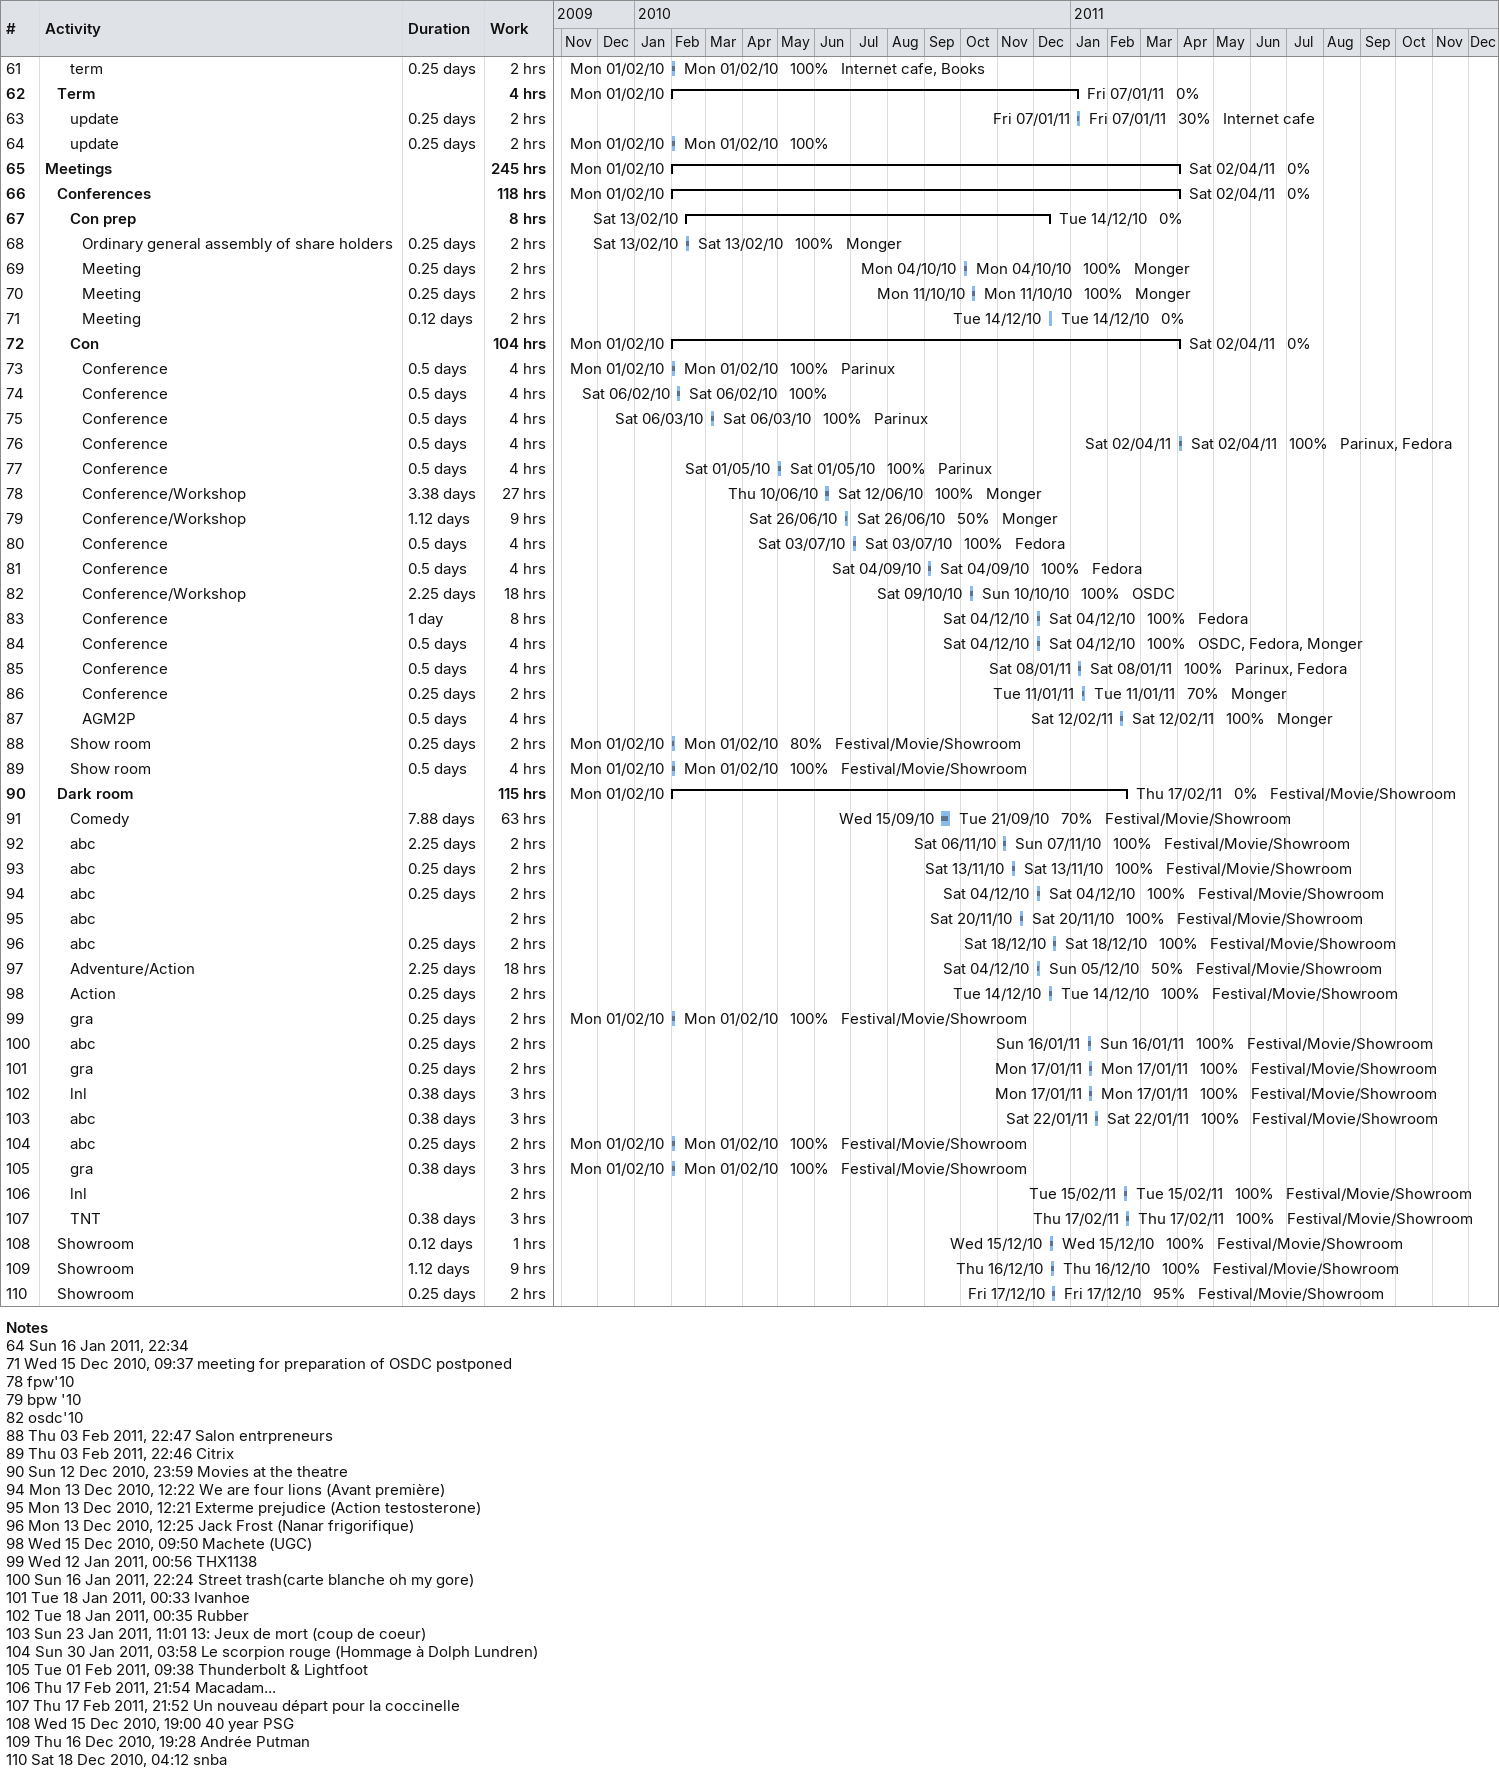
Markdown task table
| ID | Level | Task | Duration | Start | Finish | Resources | % complete | Work (h) |
|---|---|---|---|---|---|---|---|---|
| 61 | 3 | term | 0.25d | 2010-02-01 | 2010-02-01 | Internet cafe, Books | 100 | 2 |
| 62 | 2 | **Term** |  | 2010-02-01 | 2011-01-07 |  | 0 | 4 |
| 63 | 3 | update | 0.25d | 2011-01-07 | 2011-01-07 | Internet cafe | 30 | 2 |
| 64 | 3 | update | 0.25d | 2010-02-01 | 2010-02-01 |  | 100 | 2 |
| 65 | 1 | **Meetings** |  | 2010-02-01 | 2011-04-02 |  | 0 | 245 |
| 66 | 2 | **Conferences** |  | 2010-02-01 | 2011-04-02 |  | 0 | 118 |
| 67 | 3 | **Con prep** |  | 2010-02-13 | 2010-12-14 |  | 0 | 8 |
| 68 | 4 | Ordinary general assembly of share holders | 0.25d | 2010-02-13 | 2010-02-13 | Monger | 100 | 2 |
| 69 | 4 | Meeting | 0.25d | 2010-10-04 | 2010-10-04 | Monger | 100 | 2 |
| 70 | 4 | Meeting | 0.25d | 2010-10-11 | 2010-10-11 | Monger | 100 | 2 |
| 71 | 4 | Meeting | 0.12d | 2010-12-14 | 2010-12-14 |  | 0 | 2 |
| 72 | 3 | **Con** |  | 2010-02-01 | 2011-04-02 |  | 0 | 104 |
| 73 | 4 | Conference | 0.5d | 2010-02-01 | 2010-02-01 | Parinux | 100 | 4 |
| 74 | 4 | Conference | 0.5d | 2010-02-06 | 2010-02-06 |  | 100 | 4 |
| 75 | 4 | Conference | 0.5d | 2010-03-06 | 2010-03-06 | Parinux | 100 | 4 |
| 76 | 4 | Conference | 0.5d | 2011-04-02 | 2011-04-02 | Parinux, Fedora | 100 | 4 |
| 77 | 4 | Conference | 0.5d | 2010-05-01 | 2010-05-01 | Parinux | 100 | 4 |
| 78 | 4 | Conference/Workshop | 3.38d | 2010-06-10 | 2010-06-12 | Monger | 100 | 27 |
| 79 | 4 | Conference/Workshop | 1.12d | 2010-06-26 | 2010-06-26 | Monger | 50 | 9 |
| 80 | 4 | Conference | 0.5d | 2010-07-03 | 2010-07-03 | Fedora | 100 | 4 |
| 81 | 4 | Conference | 0.5d | 2010-09-04 | 2010-09-04 | Fedora | 100 | 4 |
| 82 | 4 | Conference/Workshop | 2.25d | 2010-10-09 | 2010-10-10 | OSDC | 100 | 18 |
| 83 | 4 | Conference | 1d | 2010-12-04 | 2010-12-04 | Fedora | 100 | 8 |
| 84 | 4 | Conference | 0.5d | 2010-12-04 | 2010-12-04 | OSDC, Fedora, Monger | 100 | 4 |
| 85 | 4 | Conference | 0.5d | 2011-01-08 | 2011-01-08 | Parinux, Fedora | 100 | 4 |
| 86 | 4 | Conference | 0.25d | 2011-01-11 | 2011-01-11 | Monger | 70 | 2 |
| 87 | 4 | AGM2P | 0.5d | 2011-02-12 | 2011-02-12 | Monger | 100 | 4 |
| 88 | 3 | Show room | 0.25d | 2010-02-01 | 2010-02-01 | Festival/Movie/Showroom | 80 | 2 |
| 89 | 3 | Show room | 0.5d | 2010-02-01 | 2010-02-01 | Festival/Movie/Showroom | 100 | 4 |
| 90 | 2 | **Dark room** |  | 2010-02-01 | 2011-02-17 | Festival/Movie/Showroom | 0 | 115 |
| 91 | 3 | Comedy | 7.88d | 2010-09-15 | 2010-09-21 | Festival/Movie/Showroom | 70 | 63 |
| 92 | 3 | abc | 2.25d | 2010-11-06 | 2010-11-07 | Festival/Movie/Showroom | 100 | 2 |
| 93 | 3 | abc | 0.25d | 2010-11-13 | 2010-11-13 | Festival/Movie/Showroom | 100 | 2 |
| 94 | 3 | abc | 0.25d | 2010-12-04 | 2010-12-04 | Festival/Movie/Showroom | 100 | 2 |
| 95 | 3 | abc |  | 2010-11-20 | 2010-11-20 | Festival/Movie/Showroom | 100 | 2 |
| 96 | 3 | abc | 0.25d | 2010-12-18 | 2010-12-18 | Festival/Movie/Showroom | 100 | 2 |
| 97 | 3 | Adventure/Action | 2.25d | 2010-12-04 | 2010-12-05 | Festival/Movie/Showroom | 50 | 18 |
| 98 | 3 | Action | 0.25d | 2010-12-14 | 2010-12-14 | Festival/Movie/Showroom | 100 | 2 |
| 99 | 3 | gra | 0.25d | 2010-02-01 | 2010-02-01 | Festival/Movie/Showroom | 100 | 2 |
| 100 | 3 | abc | 0.25d | 2011-01-16 | 2011-01-16 | Festival/Movie/Showroom | 100 | 2 |
| 101 | 3 | gra | 0.25d | 2011-01-17 | 2011-01-17 | Festival/Movie/Showroom | 100 | 2 |
| 102 | 3 | lnl | 0.38d | 2011-01-17 | 2011-01-17 | Festival/Movie/Showroom | 100 | 3 |
| 103 | 3 | abc | 0.38d | 2011-01-22 | 2011-01-22 | Festival/Movie/Showroom | 100 | 3 |
| 104 | 3 | abc | 0.25d | 2010-02-01 | 2010-02-01 | Festival/Movie/Showroom | 100 | 2 |
| 105 | 3 | gra | 0.38d | 2010-02-01 | 2010-02-01 | Festival/Movie/Showroom | 100 | 3 |
| 106 | 3 | lnl |  | 2011-02-15 | 2011-02-15 | Festival/Movie/Showroom | 100 | 2 |
| 107 | 3 | TNT | 0.38d | 2011-02-17 | 2011-02-17 | Festival/Movie/Showroom | 100 | 3 |
| 108 | 2 | Showroom | 0.12d | 2010-12-15 | 2010-12-15 | Festival/Movie/Showroom | 100 | 1 |
| 109 | 2 | Showroom | 1.12d | 2010-12-16 | 2010-12-16 | Festival/Movie/Showroom | 100 | 9 |
| 110 | 2 | Showroom | 0.25d | 2010-12-17 | 2010-12-17 | Festival/Movie/Showroom | 95 | 2 |

Notes
- 64: Sun 16 Jan 2011, 22:34
- 71: Wed 15 Dec 2010, 09:37 meeting for preparation of OSDC postponed
- 78: fpw'10
- 79: bpw '10
- 82: osdc'10
- 88: Thu 03 Feb 2011, 22:47 Salon entrpreneurs
- 89: Thu 03 Feb 2011, 22:46 Citrix
- 90: Sun 12 Dec 2010, 23:59 Movies at the theatre
- 94: Mon 13 Dec 2010, 12:22 We are four lions (Avant première)
- 95: Mon 13 Dec 2010, 12:21 Exterme prejudice (Action testosterone)
- 96: Mon 13 Dec 2010, 12:25 Jack Frost (Nanar frigorifique)
- 98: Wed 15 Dec 2010, 09:50 Machete (UGC)
- 99: Wed 12 Jan 2011, 00:56 THX1138
- 100: Sun 16 Jan 2011, 22:24 Street trash(carte blanche oh my gore)
- 101: Tue 18 Jan 2011, 00:33 Ivanhoe
- 102: Tue 18 Jan 2011, 00:35 Rubber
- 103: Sun 23 Jan 2011, 11:01 13: Jeux de mort (coup de coeur)
- 104: Sun 30 Jan 2011, 03:58 Le scorpion rouge (Hommage à Dolph Lundren)
- 105: Tue 01 Feb 2011, 09:38 Thunderbolt & Lightfoot
- 106: Thu 17 Feb 2011, 21:54 Macadam...
- 107: Thu 17 Feb 2011, 21:52 Un nouveau départ pour la coccinelle
- 108: Wed 15 Dec 2010, 19:00 40 year PSG
- 109: Thu 16 Dec 2010, 19:28 Andrée Putman
- 110: Sat 18 Dec 2010, 04:12 snba
